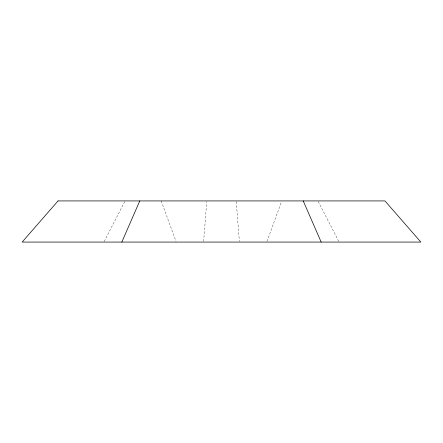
<?xml version="1.0" encoding="UTF-8"?>
<svg xmlns="http://www.w3.org/2000/svg" width="443" height="443" viewBox="0 0 443 443"><rect width="100%" height="100%" fill="white"/><g stroke="black" fill="none" stroke-linecap="round" stroke-linejoin="round"><path stroke-width="0.33" stroke-dasharray="2.21 1.66" d="M203.63 241.391L206.748 201.609M266.963 241.429L281.565 201.571M104.216 241.463L124.754 201.537M318.246 201.537L338.784 241.463M161.197 200.923L176.037 241.429M236.252 201.609L239.37 241.391"/><path stroke-width="0.66" d="M121.825 242.077L139.767 200.923M303.233 200.923L321.175 242.077M58.033 200.923L22.15 242.077L420.85 242.077L384.967 200.923L58.033 200.923"/></g></svg>
